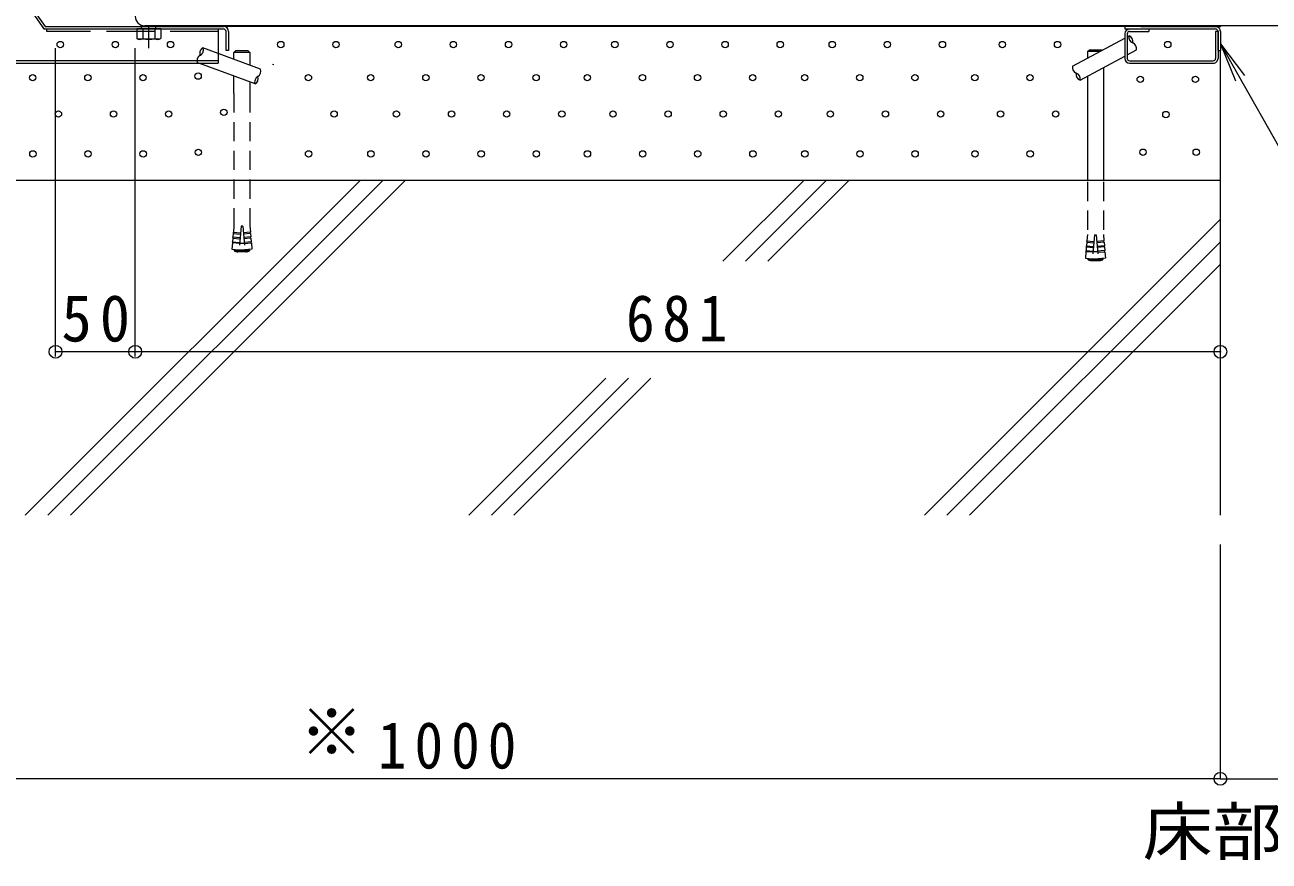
# Model space of a CAD drawing. Units: millimetres on the paper, enlarged 30 times, with parts at other scales. Extents: x -6208 to 7808, y -5850 to 5884.
# Drawn here: x -3912 to -1570, y -3390 to -1816 of the extents above; entities that cross this region are included whole.
import ezdxf
from ezdxf.enums import TextEntityAlignment as Align

# ---------------------------------------------------------------- set-up
doc = ezdxf.new("R2010")
doc.units = ezdxf.units.MM
doc.header["$LTSCALE"] = 30
doc.header["$PDMODE"] = 32
doc.header["$PDSIZE"] = 24
for name, pattern in [('CHAIN1', [8, 5, -1, 1, -1]), ('DASHED1', [1.8, 1.2, -0.6]), ('DASHED2', [3, 2, -1]), ('DASHED3', [4, 3, -1])]:
    doc.linetypes.add(name, pattern=pattern)
for name, color, linetype, lineweight in [('1-0_1-0ﾚｲﾔ', 6, 'Continuous', 5), ('1-1_1-1ﾚｲﾔ', 7, 'Continuous', 9), ('1-2_1-2ﾚｲﾔ', 3, 'Continuous', 9), ('1-4_1-4ﾚｲﾔ', 7, 'Continuous', 9), ('1-5_1-5ﾚｲﾔ', 7, 'Continuous', 9), ('1-6_1-6ﾚｲﾔ', 7, 'DASHED1', 9), ('1-B', 7, 'Continuous', 9)]:
    doc.layers.add(name, color=color, linetype=linetype, lineweight=lineweight)
doc.styles.add('ＭＳ ゴシック', font='')
doc.styles.get('ＭＳ ゴシック').set_extended_font_data('MS Gothic')

msp = doc.modelspace()

# ---------------------------------------------------------------- linework, layer by layer
at = {"layer": '1-0_1-0ﾚｲﾔ'}
for p, q in [((-1841.45, -1818.97), (-3539.45, -1818.97)), ((-1661.45, -2739.03), (-1661.45, -1863.97)), ((-1661.45, -2108.47), (-4661.32, -2108.47)), ((-3911.37, -2739.03), (-3280.81, -2108.47)), ((-3868.94, -2739.03), (-3238.39, -2108.47)), ((-3826.51, -2739.03), (-3195.96, -2108.47)), ((-2598, -2260.69), (-2445.79, -2108.47)), ((-2555.58, -2260.69), (-2403.36, -2108.47)), ((-2513.15, -2260.69), (-2360.93, -2108.47)), ((-2218.81, -2739.03), (-1661.45, -2181.66)), ((-2176.39, -2739.03), (-1661.45, -2224.09)), ((-2133.96, -2739.03), (-1661.45, -2266.52)), ((-3076.34, -2739.03), (-2818.26, -2480.95)), ((-3033.91, -2739.03), (-2775.84, -2480.95)), ((-2991.49, -2739.03), (-2733.41, -2480.95))]:
    msp.add_line(p, q, dxfattribs=at)
for centre in [(-3845.51, -1852.8), (-3741.71, -1852.8), (-3637.91, -1852.8), (-3430.31, -1852.8), (-3326.51, -1852.8), (-3209.21, -1852.8), (-3105.41, -1852.8), (-3001.61, -1852.8), (-2897.81, -1852.8), (-2801.51, -1852.8), (-2697.71, -1852.8), (-2593.91, -1852.8), (-2490.11, -1852.8), (-2392.31, -1852.8), (-2288.51, -1852.8), (-2184.71, -1852.8), (-2071.91, -1852.8), (-1968.11, -1852.8), (-1760.51, -1852.8), (-3897.35, -1915.24), (-3793.55, -1915.24), (-3689.75, -1915.24), (-3585.95, -1912.24), (-3378.35, -1915.24), (-3261.05, -1915.24), (-3157.25, -1915.24), (-3053.45, -1915.24), (-2949.65, -1915.24), (-2853.35, -1915.24), (-2749.55, -1915.24), (-2645.75, -1915.24), (-2541.95, -1915.24), (-2444.15, -1915.24), (-2340.35, -1915.24), (-2236.55, -1915.24), (-2123.75, -1915.24), (-2019.95, -1915.24), (-1812.35, -1918.24), (-1708.55, -1918.24), (-3848.99, -1983.5), (-3745.19, -1983.5), (-3641.39, -1983.5), (-3537.59, -1980.5), (-3329.99, -1983.5), (-3212.69, -1983.5), (-3108.89, -1983.5), (-3005.09, -1983.5), (-2901.29, -1983.5), (-2804.99, -1983.5), (-2701.19, -1983.5), (-2597.39, -1983.5), (-2493.59, -1983.5), (-2395.79, -1983.5), (-2291.99, -1983.5), (-2188.19, -1983.5), (-2075.39, -1983.5), (-1971.59, -1983.5), (-1764.1, -1984.56), (-3897.01, -2058.66), (-3793.21, -2058.66), (-3689.41, -2058.66), (-3585.61, -2055.66), (-3378.01, -2058.66), (-3260.71, -2058.66), (-3156.91, -2058.66), (-3053.11, -2058.66), (-2949.31, -2058.66), (-2853.01, -2058.66), (-2749.21, -2058.66), (-2645.41, -2058.66), (-2541.61, -2058.66), (-2443.81, -2058.66), (-2340.01, -2058.66), (-2236.21, -2058.66), (-2123.41, -2058.66), (-2019.61, -2058.66), (-1807.25, -2055.54), (-1707.03, -2055.54)]:
    msp.add_circle(centre, 6, dxfattribs=at)
at = {"layer": '1-1_1-1ﾚｲﾔ', "color": 2}
for p, q in [((-4196.48, -1358.47), (-3874.03, -1818.97)), ((-4197.48, -1364.89), (-3876.38, -1823.47)), ((-3876.38, -1823.47), (-3537.97, -1823.47)), ((-3874.03, -1818.97), (-3538.13, -1818.97)), ((-3656.47, -1823.47), (-3701.47, -1823.47)), ((-3701.47, -1823.47), (-3701.47, -1841.24)), ((-3690.21, -1823.47), (-3690.21, -1841.24)), ((-3667.73, -1823.47), (-3667.73, -1841.24)), ((-3656.47, -1823.47), (-3656.47, -1841.24)), ((-1841.45, -1818.97), (-1841.45, -1823.47)), ((-1670.45, -1818.97), (-1841.45, -1818.97)), ((-1841.45, -1823.47), (-1670.45, -1823.47)), ((-3698.47, -1842.97), (-3701.47, -1841.24)), ((-3659.47, -1842.97), (-3698.47, -1842.97)), ((-3659.47, -1842.97), (-3656.47, -1841.24)), ((-1665.95, -1863.97), (-1665.95, -1827.97)), ((-1665.95, -1863.97), (-1665.95, -1827.97)), ((-1661.45, -1827.97), (-1661.45, -1863.97)), ((-1665.95, -1863.97), (-1661.45, -1863.97))]:
    msp.add_line(p, q, dxfattribs=at)
at = {"layer": '1-1_1-1ﾚｲﾔ', "color": 2, "linetype": 'DASHED2'}
for p, q in [((-3692.47, -1823.47), (-3692.47, -1818.97)), ((-3665.47, -1823.47), (-3665.47, -1818.97))]:
    msp.add_line(p, q, dxfattribs=at)
at = {"layer": '1-1_1-1ﾚｲﾔ', "color": 2, "linetype": 'CHAIN1'}
msp.add_line((-3678.97, -1859.91), (-3678.97, -1817.58), dxfattribs=at)
at = {"layer": '1-1_1-1ﾚｲﾔ'}
for p, q in [((-1796.45, -1823.47), (-1796.45, -1827.97)), ((-1841.45, -1832.47), (-1841.45, -1878.97)), ((-1836.95, -1832.47), (-1836.95, -1878.97)), ((-1832.45, -1827.97), (-1796.45, -1827.97)), ((-1670.45, -1827.97), (-1670.45, -1878.97)), ((-1665.95, -1827.97), (-1670.45, -1827.97)), ((-1665.95, -1827.97), (-1665.95, -1878.97)), ((-3468.42, -1898.85), (-3548.47, -1869.41)), ((-3518.6, -1880.4), (-3518.6, -1867.62)), ((-3491.6, -1864.62), (-3515.6, -1864.62)), ((-3488.6, -1867.62), (-3491.6, -1864.62)), ((-3488.6, -1867.62), (-3488.6, -1891.43)), ((-3478.78, -1927.01), (-3584.9, -1887.97)), ((-1832.45, -1883.47), (-1674.95, -1883.47)), ((-1832.45, -1887.97), (-1674.95, -1887.97)), ((-3518.6, -1944.97), (-3518.6, -1912.36)), ((-3488.6, -1923.4), (-3488.6, -1944.97))]:
    msp.add_line(p, q, dxfattribs=at)
at = {"layer": '1-1_1-1ﾚｲﾔ', "linetype": 'DASHED1'}
for p, q in [((-3548.47, -1869.41), (-3576.87, -1858.96)), ((-3518.6, -1944.97), (-3518.6, -2194.03)), ((-3488.6, -1944.97), (-3488.6, -2194.03)), ((-3505.1, -2194.62), (-3509.06, -2239.45)), ((-3502.1, -2194.62), (-3505.1, -2194.62)), ((-3502.1, -2194.62), (-3498.14, -2239.45)), ((-3520.66, -2217.34), (-3521.25, -2224.07)), ((-3520.85, -2226.36), (-3521.25, -2224.07)), ((-3521.25, -2224.07), (-3507.8, -2225.26)), ((-3520.66, -2217.34), (-3507.21, -2218.53)), ((-3519.86, -2208.37), (-3520.46, -2215.11)), ((-3520.06, -2217.39), (-3520.46, -2215.11)), ((-3520.46, -2215.11), (-3507.01, -2216.3)), ((-3519.86, -2208.37), (-3506.42, -2209.56)), ((-3519.27, -2208.43), (-3519.67, -2206.14)), ((-3487.33, -2208.37), (-3500.78, -2209.56)), ((-3486.74, -2215.11), (-3500.18, -2216.3)), ((-3486.54, -2217.34), (-3499.99, -2218.53)), ((-3485.94, -2224.07), (-3499.39, -2225.26)), ((-3487.93, -2208.43), (-3487.53, -2206.14)), ((-3487.33, -2208.37), (-3486.74, -2215.11)), ((-3487.14, -2217.39), (-3486.74, -2215.11)), ((-3486.54, -2217.34), (-3485.94, -2224.07)), ((-3486.34, -2226.36), (-3485.94, -2224.07)), ((-3517.85, -2240.06), (-3517.85, -2241.26)), ((-3489.35, -2240.06), (-3517.85, -2240.06)), ((-3489.35, -2241.26), (-3517.85, -2241.26)), ((-3515.45, -2238.88), (-3515.45, -2240.06)), ((-3496.01, -2243.06), (-3511.19, -2243.06)), ((-3507.92, -2226.56), (-3499.28, -2226.56)), ((-3491.75, -2238.88), (-3491.75, -2240.06)), ((-3489.35, -2240.06), (-3489.35, -2241.26))]:
    msp.add_line(p, q, dxfattribs=at)
at = {"layer": '1-1_1-1ﾚｲﾔ', "color": 2}
msp.add_lwpolyline([(-3528.97, -1827.97), (-3528.97, -1863.97), (-3533.47, -1863.97), (-3533.47, -1827.97)], dxfattribs=at)
at = {"layer": '1-1_1-1ﾚｲﾔ'}
msp.add_lwpolyline([(-3488.6, -1867.62), (-3518.6, -1867.62), (-3515.6, -1864.62)], dxfattribs=at)
at = {"layer": '1-1_1-1ﾚｲﾔ', "linetype": 'DASHED1'}
for points in [[(-3518.6, -2194.03), (-3519.67, -2206.14), (-3506.22, -2207.33)], [(-3488.6, -2194.03), (-3487.53, -2206.14), (-3500.97, -2207.33)], [(-3508, -2227.49), (-3521.45, -2226.31), (-3522.5, -2238.26), (-3509.06, -2239.45)], [(-3499.19, -2227.49), (-3485.75, -2226.31), (-3484.69, -2238.26), (-3498.14, -2239.45)]]:
    msp.add_lwpolyline(points, dxfattribs=at)
at = {"layer": '1-1_1-1ﾚｲﾔ', "color": 2}
for centre, radius, start, end in [((-3871.69, -1814.47), 9, 215, 270), ((-3871.69, -1814.47), 4.5, 215, 270), ((-3537.97, -1827.97), 9, 0, 90), ((-3537.97, -1827.97), 4.5, 0, 90), ((-1670.45, -1827.97), 9, 0, 90.00002), ((-1670.45, -1827.97), 4.5, 0, 90.00002), ((-3694.87, -1829.8), 13.21, 239.99998, 265.69891), ((-3696.15, -1831.95), 11.02, 271.51625, 302.59431), ((-3678.97, -1805.62), 37.35, 252.48213, 287.51785), ((-3661.79, -1831.95), 11.02, 237.40567, 268.48373), ((-3663.08, -1829.8), 13.21, 274.30107, 300)]:
    msp.add_arc(centre, radius, start, end, dxfattribs=at)
at = {"layer": '1-1_1-1ﾚｲﾔ'}
for centre, radius, start, end in [((-1832.45, -1832.47), 9, 90, 180), ((-1832.45, -1832.47), 4.5, 90, 180), ((-1832.45, -1878.97), 9, 180, 270), ((-1832.45, -1878.97), 4.5, 180, 270), ((-1674.95, -1878.97), 4.5, 270, 0.00002), ((-1674.95, -1878.97), 9, 270, 0.00002), ((-3468.32, -1922.86), 11.25, 117.99335, 201.61336), ((-3484.06, -1917.07), 11.25, 297.99335, 21.61336), ((-3478.88, -1903), 11.25, 297.99335, 21.61336)]:
    msp.add_arc(centre, radius, start, end, dxfattribs=at)
at = {"layer": '1-1_1-1ﾚｲﾔ', "linetype": 'DASHED1'}
for centre, radius, start, end in [((-3576.77, -1882.97), 11.25, 117.99335, 201.61399), ((-3571.59, -1868.89), 11.25, 117.99335, 201.61336), ((-3587.33, -1863.1), 11.25, 297.99335, 21.61336), ((-3503.6, -2201.75), 42, 250.16664, 259.59018), ((-3503.6, -2201.75), 42, 280.40982, 289.83336)]:
    msp.add_arc(centre, radius, start, end, dxfattribs=at)
at = {"layer": '1-2_1-2ﾚｲﾔ'}
msp.add_line((555.55, -1817.47), (-3686.45, -1817.47), dxfattribs=at)
msp.add_arc((-3686.45, -1799.47), 18, 180, 270, dxfattribs=at)
at = {"layer": '1-4_1-4ﾚｲﾔ'}
for p, q in [((-3854.45, -2440.3), (-3854.45, -1859.47)), ((-3704.45, -2440.3), (-3704.45, -1859.47)), ((-3704.45, -2431.3), (-3854.45, -2431.3)), ((-1661.45, -2431.3), (-3704.45, -2431.3)), ((-1661.45, -3235.31), (-1661.45, -2794.23)), ((-1661.45, -3235.31), (288.55, -3235.31))]:
    msp.add_line(p, q, dxfattribs=at)
msp.add_lwpolyline([(-1661.45, -3235.31), (-4661.32, -3235.31), (-4661.32, -2179.19)], dxfattribs=at)
for p in [(-3854.45, -2431.3), (-3704.45, -2431.3), (-1661.45, -2431.3), (-1661.45, -3235.31)]:
    msp.add_point(p, dxfattribs=at)
at = {"layer": '1-5_1-5ﾚｲﾔ'}
for q in [(-1616.28, -1911.21), (-1633.31, -1920.86), (-1243.87, -2588.4)]:
    msp.add_line((-1661.45, -1851.34), q, dxfattribs=at)
at = {"layer": '1-6_1-6ﾚｲﾔ', "linetype": 'Continuous'}
for p, q in [((-1939.94, -1893.47), (-1841.45, -1840.67)), ((-1836.95, -1838.26), (-1833.54, -1836.43)), ((-1911.84, -1866.12), (-1908.84, -1863.12)), ((-1884.84, -1863.12), (-1908.84, -1863.12)), ((-1884.31, -1863.65), (-1884.84, -1863.12)), ((-1836.95, -1872.3), (-1819.36, -1862.87)), ((-1925.77, -1919.91), (-1841.45, -1874.71)), ((-1881.84, -1896.36), (-1881.84, -2108.47)), ((-1911.84, -1912.44), (-1911.84, -2108.47))]:
    msp.add_line(p, q, dxfattribs=at)
at = {"layer": '1-6_1-6ﾚｲﾔ'}
for p, q in [((-3443.7, -1890.97), (-3446.02, -1890.12)), ((-1911.84, -2111.47), (-1911.84, -2210.53)), ((-1881.84, -2111.47), (-1881.84, -2210.53)), ((-1913.1, -2224.87), (-1913.7, -2231.61)), ((-1913.1, -2224.87), (-1899.66, -2226.06)), ((-1912.51, -2224.93), (-1912.91, -2222.64)), ((-1898.34, -2211.12), (-1902.3, -2255.95)), ((-1898.34, -2211.12), (-1895.34, -2211.12)), ((-1895.34, -2211.12), (-1891.38, -2255.95)), ((-1880.57, -2224.87), (-1894.02, -2226.06)), ((-1881.17, -2224.93), (-1880.77, -2222.64)), ((-1880.57, -2224.87), (-1879.97, -2231.61)), ((-1913.9, -2233.84), (-1914.49, -2240.57)), ((-1914.09, -2242.86), (-1914.49, -2240.57)), ((-1914.49, -2240.57), (-1901.04, -2241.76)), ((-1913.9, -2233.84), (-1900.45, -2235.03)), ((-1913.3, -2233.89), (-1913.7, -2231.61)), ((-1913.7, -2231.61), (-1900.25, -2232.8)), ((-1892.52, -2243.06), (-1901.16, -2243.06)), ((-1879.97, -2231.61), (-1893.42, -2232.8)), ((-1879.78, -2233.84), (-1893.22, -2235.03)), ((-1879.18, -2240.57), (-1892.63, -2241.76)), ((-1880.37, -2233.89), (-1879.97, -2231.61)), ((-1879.78, -2233.84), (-1879.18, -2240.57)), ((-1879.58, -2242.86), (-1879.18, -2240.57)), ((-1911.09, -2256.56), (-1911.09, -2257.76)), ((-1911.09, -2256.56), (-1882.59, -2256.56)), ((-1911.09, -2257.76), (-1882.59, -2257.76)), ((-1908.69, -2255.38), (-1908.69, -2256.56)), ((-1904.42, -2259.56), (-1889.25, -2259.56)), ((-1884.99, -2255.38), (-1884.99, -2256.56)), ((-1882.59, -2256.56), (-1882.59, -2257.76))]:
    msp.add_line(p, q, dxfattribs=at)
at = {"layer": '1-6_1-6ﾚｲﾔ', "linetype": 'Continuous'}
msp.add_lwpolyline([(-1888.93, -1866.12), (-1911.84, -1866.12), (-1911.84, -1878.4)], dxfattribs=at)
at = {"layer": '1-6_1-6ﾚｲﾔ'}
for points in [[(-1911.84, -2210.53), (-1912.91, -2222.64), (-1899.46, -2223.83)], [(-1881.84, -2210.53), (-1880.77, -2222.64), (-1894.21, -2223.83)], [(-1901.24, -2243.99), (-1914.69, -2242.81), (-1915.74, -2254.76), (-1902.3, -2255.95)], [(-1892.43, -2243.99), (-1878.98, -2242.81), (-1877.93, -2254.76), (-1891.38, -2255.95)]]:
    msp.add_lwpolyline(points, dxfattribs=at)
at = {"layer": '1-6_1-6ﾚｲﾔ', "linetype": 'Continuous'}
for centre, start, end in [((-1822.6, -1839.07), 166.38664, 250.00665), ((-1837.38, -1847), 346.38664, 70.00665), ((-1830.3, -1860.22), 346.38664, 70.00665), ((-1929.01, -1896.12), 166.38664, 250.00665), ((-1921.92, -1909.34), 166.38664, 250.00665), ((-1936.7, -1917.26), 346.38664, 70.00665)]:
    msp.add_arc(centre, 11.25, start, end, dxfattribs=at)
at = {"layer": '1-6_1-6ﾚｲﾔ'}
for start, end in [(250.16664, 259.59018), (280.40982, 289.83336)]:
    msp.add_arc((-1896.84, -2218.25), 42, start, end, dxfattribs=at)
at = {"layer": '1-B'}
for p, q in [((-3870.91, -1827.97), (-3870.91, -1823.47)), ((-3548.47, -1823.47), (-3548.47, -1887.97)), ((-3548.47, -1883.47), (-4346.48, -1883.47)), ((-4346.48, -1887.97), (-3548.47, -1887.97))]:
    msp.add_line(p, q, dxfattribs=at)
at = {"layer": '1-B', "color": 6, "lineweight": 5}
for p, q in [((-3689.45, -1817.47), (-3539.45, -1817.47)), ((-3689.45, -1817.47), (-3689.45, -1818.97)), ((-3689.45, -1818.97), (-3539.45, -1818.97)), ((-3539.45, -1817.47), (-3539.45, -1818.97)), ((-1661.22, -1817.47), (-1811.22, -1817.47)), ((-1811.22, -1817.47), (-1811.22, -1818.97)), ((-1811.22, -1818.97), (-1661.22, -1818.97)), ((-1661.22, -1817.47), (-1661.22, -1818.97))]:
    msp.add_line(p, q, dxfattribs=at)
at = {"layer": '1-B', "linetype": 'DASHED3'}
msp.add_line((-3548.47, -1827.97), (-3870.91, -1827.97), dxfattribs=at)

# ---------------------------------------------------------------- texts
at = {"layer": '1-4_1-4ﾚｲﾔ', "color": 2, "style": 'ＭＳ ゴシック'}
msp.add_text('※', height=87.98, dxfattribs=at).set_placement((-3394.67, -3217.31), align=Align.BOTTOM_LEFT)
at = {"layer": '1-4_1-4ﾚｲﾔ', "color": 2, "char_height": 87.98, "attachment_point": 7, "style": 'ＭＳ ゴシック'}
for s, insert in [('\\T1.27;\\W0.95;50', (-3843.2, -2413.3)), ('\\T1.27;\\W0.9;681', (-2780.45, -2413.3)), ('\\T1.28;\\W0.9;1000', (-3247.58, -3217.31))]:
    msp.add_mtext(s, dxfattribs=dict(at, insert=insert))
at = {"layer": '1-5_1-5ﾚｲﾔ', "color": 2, "style": 'ＭＳ ゴシック', "width": 1.1}
msp.add_text('床部（屋外床）製品施工クリアランス', height=87.98, dxfattribs=at).set_placement((-1808.02, -3405.13), align=Align.BOTTOM_LEFT)

doc.saveas('drawing.dxf')
